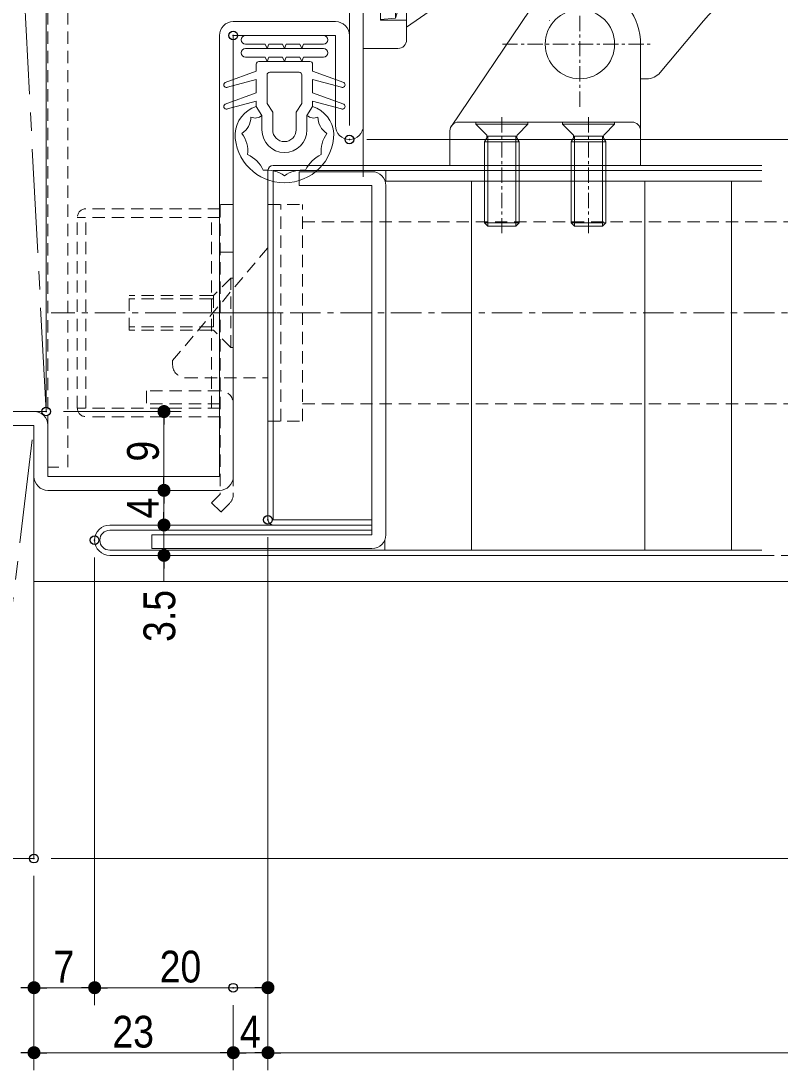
# Model space of a CAD drawing. Units: millimetres, scale not verified. Extents: x -606 to 606, y -304 to 304.
# Drawn here: x -318.3 to -230.7, y -147.5 to -26.4 of the extents above; entities that cross this region are included whole.
import ezdxf
from ezdxf.enums import TextEntityAlignment as Align

# ---------------------------------------------------------------- set-up
doc = ezdxf.new("R2010")
doc.units = ezdxf.units.MM
doc.header["$LTSCALE"] = 2
doc.header["$PDMODE"] = 32
doc.header["$PDSIZE"] = 1
for name, pattern in [('USER1', [2.91, 1.76, -0.4, 0.35, -0.4]), ('USER3', [1.11, 0.71, -0.4]), ('USER4', [9.172222, 5.997222, -1.058333, 1.058333, -1.058333])]:
    doc.linetypes.add(name, pattern=pattern)
for name, color, linetype, lineweight in [('0-0_3一般', 7, 'Continuous', 15), ('0-1_2寸法-1', 7, 'Continuous', 15), ('0-2_0', 7, 'Continuous', 25)]:
    doc.layers.add(name, color=color, linetype=linetype, lineweight=lineweight)
doc.layers.add('0-3_Defpoints', color=7, linetype='Continuous')
doc.styles.add('ＭＳ Ｐゴシック', font='')
doc.styles.get('ＭＳ Ｐゴシック').set_extended_font_data('MS PGothic')

# ---------------------------------------------------------------- blocks, each defined once
blk = doc.blocks.new('グループ-1')
at = {"layer": '0-0_3一般'}
for p, q in [((-196, -35.9), (-196, -52.5)), ((-192.6, -36.198), (-196, -35.9)), ((-192.6, -36.198), (-192.6, -52.203)), ((-223, -40.2), (-224, -41.2)), ((-223, -40.2), (-223, -48.2)), ((-223, -40.2), (-209.6, -40.2)), ((-209.6, -40.2), (-197, -40.2)), ((-197, -48.2), (-197, -40.2)), ((-196, -41.2), (-197, -40.2)), ((-224, -47.2), (-224, -41.2)), ((-224, -41.2), (-209.6, -41.2)), ((-209.6, -41.2), (-196, -41.2)), ((-223, -48.2), (-224, -47.2)), ((-224, -47.2), (-209.6, -47.2)), ((-223, -48.2), (-209.6, -48.2)), ((-209.6, -47.2), (-196, -47.2)), ((-209.6, -48.2), (-197, -48.2)), ((-197, -48.2), (-196, -47.2)), ((-192.6, -52.203), (-196, -52.5))]:
    blk.add_line(p, q, dxfattribs=at)
at = {"layer": '0-0_3一般', "linetype": 'USER1'}
blk.add_line((-186.18, -44.2), (-227.923, -44.2), dxfattribs=at)
at = {"layer": '0-0_3一般'}
blk.add_arc((-211.813, -44.2), 20.813, 337.38713, 22.61287, dxfattribs=at)
blk = doc.blocks.new('グループ-2')
at = {"layer": '0-0_3一般'}
for p, q in [((-200, -59.2), (-200, -29.2)), ((-200, -29.2), (-192, -29.2)), ((-171, -29.2), (-192, -29.2)), ((-190, -57.2), (-190, -31.2)), ((-175, -41.995), (-175, -31.224)), ((-167, -36.118), (-167, -33.2)), ((-200, -52.6), (-200, -35.8)), ((-196, -35.7), (-196, -52.7)), ((-196, -35.7), (-190.145, -35.7)), ((-168.706, -39.394), (-190, -54.305)), ((-196, -52.7), (-190.145, -52.7)), ((-200, -59.2), (-192, -59.2))]:
    blk.add_line(p, q, dxfattribs=at)
for centre, radius, start, end in [((-192, -31.2), 2, 0.00001, 90), ((-171, -33.2), 4, 0, 90), ((-171, -36.118), 4, 305, 0), ((-192, -57.2), 2, 270, 0)]:
    blk.add_arc(centre, radius, start, end, dxfattribs=at)
blk.add_blockref('グループ-1', (0, 0), dxfattribs=at)
blk = doc.blocks.new('グループ-7')
at = {"layer": '0-0_3一般', "linetype": 'USER1'}
blk.add_line((-148, -75.056), (-148, -102.232), dxfattribs=at)
at = {"layer": '0-0_3一般'}
for p, q in [((-154, -76.2), (-154, -76.7)), ((-142, -76.2), (-154, -76.2)), ((-154, -76.7), (-151.676, -79.024)), ((-142, -76.7), (-144.324, -79.024)), ((-151.453, -79.458), (-144.547, -79.458)), ((-151.242, -79.458), (-151.242, -95.8)), ((-144.758, -79.458), (-144.758, -95.8)), ((-151.549, -79.99), (-152, -80.771)), ((-152, -80.771), (-144, -80.771)), ((-152, -80.771), (-152, -95.8)), ((-144.451, -79.99), (-144, -80.771)), ((-144, -80.771), (-144, -95.8)), ((-152, -95.8), (-152, -99.442)), ((-151.242, -95.8), (-151.242, -100.2)), ((-144.758, -95.8), (-144.758, -100.2)), ((-144, -95.8), (-144, -99.442)), ((-144, -99.442), (-152, -99.442)), ((-151.242, -100.2), (-152, -99.442)), ((-144.758, -100.2), (-151.242, -100.2)), ((-144.758, -100.2), (-144, -99.442))]:
    blk.add_line(p, q, dxfattribs=at)
blk.add_lwpolyline([(-142, -76.2), (-142, -76.7), (-154, -76.7)], dxfattribs=at)
for centre, start, end in [((-152.242, -79.59), 330, 45), ((-143.758, -79.59), 135, 210)]:
    blk.add_arc(centre, 0.8, start, end, dxfattribs=at)
blk = doc.blocks.new('グループ-8')
at = {"layer": '0-0_3一般', "linetype": 'USER1'}
blk.add_line((-168, -75.056), (-168, -102.232), dxfattribs=at)
at = {"layer": '0-0_3一般'}
for p, q in [((-174, -76.2), (-174, -76.7)), ((-162, -76.2), (-174, -76.2)), ((-174, -76.7), (-171.676, -79.024)), ((-162, -76.7), (-164.324, -79.024)), ((-171.453, -79.458), (-164.547, -79.458)), ((-171.242, -79.458), (-171.242, -95.8)), ((-164.758, -79.458), (-164.758, -95.8)), ((-171.549, -79.99), (-172, -80.771)), ((-172, -80.771), (-164, -80.771)), ((-172, -80.771), (-172, -95.8)), ((-164.451, -79.99), (-164, -80.771)), ((-164, -80.771), (-164, -95.8)), ((-172, -95.8), (-172, -99.442)), ((-171.242, -95.8), (-171.242, -100.2)), ((-164.758, -95.8), (-164.758, -100.2)), ((-164, -95.8), (-164, -99.442)), ((-164, -99.442), (-172, -99.442)), ((-171.242, -100.2), (-172, -99.442)), ((-164.758, -100.2), (-171.242, -100.2)), ((-164.758, -100.2), (-164, -99.442))]:
    blk.add_line(p, q, dxfattribs=at)
blk.add_lwpolyline([(-162, -76.2), (-162, -76.7), (-174, -76.7)], dxfattribs=at)
for centre, start, end in [((-172.242, -79.59), 330, 45), ((-163.758, -79.59), 135, 210)]:
    blk.add_arc(centre, 0.8, start, end, dxfattribs=at)
blk = doc.blocks.new('グループ-9')
at = {"layer": '0-0_3一般'}
for p, q in [((-129.617, -26.836), (-158.068, -46.758)), ((60.57, -43.451), (64.113, -53.183)), ((-161.574, -50.323), (-179.678, -77.112)), ((-121.479, -52.811), (-131.514, -64.771)), ((64.474, -55.235), (64.474, -59.553)), ((-136, -86.2), (-136, -58.246)), ((-136, -66.2), (-134.578, -66.2)), ((-178, -76.2), (-138, -76.2)), ((-180, -86.2), (-180, -78.2)), ((-180, -86.2), (-172, -86.2)), ((-180, -86.2), (-136, -86.2)), ((-180, -86.2), (-172, -86.2)), ((-164, -86.2), (-136, -86.2))]:
    blk.add_line(p, q, dxfattribs=at)
at = {"layer": '0-0_3一般', "linetype": 'USER1'}
for p, q in [((-150, -72.636), (-150, -43.172)), ((-167.906, -58.2), (-133.137, -58.2))]:
    blk.add_line(p, q, dxfattribs=at)
at = {"layer": '0-0_3一般'}
blk.add_circle((-150, -58.2), 8, dxfattribs=at)
for centre, radius, start, end in [((-112.409, -51.411), 30, 87.59074, 125), ((-170, -1420.2), 1400, 80.77922, 87.59074), ((53.053, -46.187), 8, 20, 80.77922), ((-98.497, -72.095), 30, 86.96391, 140), ((-170, -1420.2), 1380, 80.24703, 86.96391), ((-150, -58.2), 14, 359.81322, 146.1349), ((-153, -58.2), 6.8, 126.03251, 126.05336), ((58.474, -55.235), 6, 0, 20), ((63.874, -59.553), 0.6, 260.24703, 0), ((-134.578, -62.2), 4, 270, 320), ((-178, -78.2), 2, 89.99997, 180), ((-138, -78.2), 2, 0, 90)]:
    blk.add_arc(centre, radius, start, end, dxfattribs=at)
for name in ['グループ-8', 'グループ-7']:
    blk.add_blockref(name, (0, 0), dxfattribs=at)
blk = doc.blocks.new('グループ-10')
at = {"layer": '0-0_3一般'}
for p, q in [((-209.2, -56.2), (-227.2, -56.2)), ((-227.2, -58.2), (-222.634, -58.2)), ((-222.2, -59.2), (-222.634, -58.2)), ((-222.2, -59.2), (-221.766, -58.2)), ((-221.766, -58.2), (-218.634, -58.2)), ((-218.2, -59.2), (-218.634, -58.2)), ((-218.2, -59.2), (-217.766, -58.2)), ((-217.766, -58.2), (-214.634, -58.2)), ((-214.2, -59.2), (-214.634, -58.2)), ((-214.2, -59.2), (-213.766, -58.2)), ((-213.766, -58.2), (-209.2, -58.2))]:
    blk.add_line(p, q, dxfattribs=at)
for centre, start, end in [((-227.2, -57.2), 90.00003, 270), ((-209.2, -57.2), 270.00003, 90)]:
    blk.add_arc(centre, 1, start, end, dxfattribs=at)
blk = doc.blocks.new('グループ-11')
at = {"layer": '0-0_3一般'}
for p, q in [((-209.2, -59.2), (-227.2, -59.2)), ((-227.2, -61.2), (-222.634, -61.2)), ((-222.2, -62.2), (-222.634, -61.2)), ((-222.2, -62.2), (-221.766, -61.2)), ((-221.766, -61.2), (-218.634, -61.2)), ((-218.2, -62.2), (-218.634, -61.2)), ((-218.2, -62.2), (-217.766, -61.2)), ((-217.766, -61.2), (-214.634, -61.2)), ((-214.2, -62.2), (-214.634, -61.2)), ((-214.2, -62.2), (-213.766, -61.2)), ((-213.766, -61.2), (-209.2, -61.2))]:
    blk.add_line(p, q, dxfattribs=at)
for centre, start, end in [((-227.2, -60.2), 90.00003, 270), ((-209.2, -60.2), 270.00003, 90)]:
    blk.add_arc(centre, 1, start, end, dxfattribs=at)
blk = doc.blocks.new('グループ-12')
at = {"layer": '0-0_3一般'}
for p, q in [((-224.7, -62.8), (-224.7, -64.416)), ((-224.1, -62.2), (-212.3, -62.2)), ((-211.7, -62.8), (-211.7, -64.416)), ((-231.901, -67.081), (-224.7, -64.416)), ((-222.2, -71.872), (-222.2, -65.3)), ((-214.8, -64.7), (-221.6, -64.7)), ((-214.2, -71.872), (-214.2, -65.3)), ((-204.499, -67.081), (-211.7, -64.416)), ((-231.371, -68.154), (-224.7, -66.362)), ((-224.7, -69.416), (-224.7, -66.362)), ((-211.7, -69.416), (-211.7, -66.362)), ((-205.03, -68.154), (-211.7, -66.362)), ((-231.901, -72.081), (-224.7, -69.416)), ((-204.499, -72.081), (-211.7, -69.416)), ((-231.371, -73.154), (-224.7, -71.362)), ((-224.7, -72.601), (-224.7, -71.362)), ((-224.7, -72.601), (-223.4, -74.643)), ((-220.9, -73.914), (-222.2, -71.872)), ((-215.5, -73.914), (-214.2, -71.872)), ((-211.7, -72.601), (-213, -74.643)), ((-211.7, -72.601), (-213, -74.643)), ((-211.7, -72.601), (-211.7, -71.362)), ((-205.03, -73.154), (-211.7, -71.362)), ((-223.4, -78), (-223.4, -74.643)), ((-220.9, -78), (-220.9, -73.914)), ((-215.5, -78), (-215.5, -73.914)), ((-213, -74.643), (-213, -78))]:
    blk.add_line(p, q, dxfattribs=at)
for centre, radius, start, end in [((-224.1, -62.8), 0.6, 90, 180), ((-212.3, -62.8), 0.6, 0, 90), ((-221.6, -65.3), 0.6, 90, 180), ((-214.8, -65.3), 0.6, 0, 90), ((-231.6, -67.6), 0.6, 120.0778, 284.44284), ((-204.8, -67.6), 0.6, 255.55719, 59.92223), ((-231.6, -72.6), 0.6, 120.0778, 284.44284), ((-222.617, -79.283), 7, 107.31425, 176.03964), ((-213.783, -79.283), 7, 3.96039, 72.68578), ((-204.8, -72.6), 0.6, 255.55719, 59.92223), ((-230.417, -75.029), 4.479, 302.66138, 0.04332), ((-224.947, -72.994), 2.26, 243.98502, 313.18034), ((-211.453, -72.994), 2.26, 226.81969, 296.01501), ((-205.983, -75.029), 4.479, 179.95671, 237.33865), ((-218.2, -78.8), 11.4, 180, 0), ((-233.785, -82.976), 7.135, 354.1759, 35.82413), ((-218.2, -78), 5.2, 180, 0), ((-218.2, -78), 2.7, 180, 0), ((-202.615, -82.976), 7.135, 144.1759, 185.82413), ((-229.609, -90.209), 7.135, 24.1759, 65.82413), ((-206.791, -90.209), 7.135, 114.1759, 155.82413), ((-222.376, -94.385), 7.135, 54.1759, 95.82413), ((-214.024, -94.385), 7.135, 84.1759, 125.82413)]:
    blk.add_arc(centre, radius, start, end, dxfattribs=at)
blk = doc.blocks.new('_Dot')
at = {"layer": '0-2_0'}
blk.add_line((-1, 0), (-2, 0), dxfattribs=at)
for points in [[(0, 0), (-1, 0), (-0.992, 0.125)], [(0, 0), (-0.992, -0.125), (-1, 0)], [(0, 0), (-0.992, 0.125), (-0.969, 0.249)], [(0, 0), (-0.969, -0.249), (-0.992, -0.125)], [(0, 0), (-0.969, 0.249), (-0.93, 0.368)], [(0, 0), (-0.93, -0.368), (-0.969, -0.249)], [(0, 0), (-0.93, 0.368), (-0.876, 0.482)], [(0, 0), (-0.876, -0.482), (-0.93, -0.368)], [(0, 0), (-0.876, 0.482), (-0.809, 0.588)], [(0, 0), (-0.809, -0.588), (-0.876, -0.482)], [(0, 0), (-0.809, 0.588), (-0.729, 0.685)], [(0, 0), (-0.729, -0.685), (-0.809, -0.588)], [(0, 0), (-0.729, 0.685), (-0.637, 0.771)], [(0, 0), (-0.637, -0.771), (-0.729, -0.685)], [(0, 0), (-0.637, 0.771), (-0.536, 0.844)], [(0, 0), (-0.536, -0.844), (-0.637, -0.771)], [(0, 0), (-0.536, 0.844), (-0.426, 0.905)], [(0, 0), (-0.426, -0.905), (-0.536, -0.844)], [(0, 0), (-0.426, 0.905), (-0.309, 0.951)], [(0, 0), (-0.309, -0.951), (-0.426, -0.905)], [(0, 0), (-0.309, 0.951), (-0.187, 0.982)], [(0, 0), (-0.187, -0.982), (-0.309, -0.951)], [(0, 0), (-0.187, 0.982), (-0.063, 0.998)], [(0, 0), (-0.063, -0.998), (-0.187, -0.982)], [(0, 0), (-0.063, 0.998), (0.063, 0.998)], [(0, 0), (0.063, -0.998), (-0.063, -0.998)], [(0, 0), (0.063, 0.998), (0.187, 0.982)], [(0, 0), (0.187, 0.982), (0.309, 0.951)], [(0, 0), (0.309, 0.951), (0.426, 0.905)], [(0, 0), (0.426, 0.905), (0.536, 0.844)], [(0, 0), (0.536, 0.844), (0.637, 0.771)], [(0, 0), (0.637, 0.771), (0.729, 0.685)], [(0, 0), (0.729, 0.685), (0.809, 0.588)], [(0, 0), (0.809, 0.588), (0.876, 0.482)], [(0, 0), (0.876, 0.482), (0.93, 0.368)], [(0, 0), (0.93, 0.368), (0.969, 0.249)], [(0, 0), (0.969, 0.249), (0.992, 0.125)], [(0, 0), (0.992, 0.125), (1, 0)], [(0, 0), (0.187, -0.982), (0.063, -0.998)], [(0, 0), (0.309, -0.951), (0.187, -0.982)], [(0, 0), (0.426, -0.905), (0.309, -0.951)], [(0, 0), (0.536, -0.844), (0.426, -0.905)], [(0, 0), (0.637, -0.771), (0.536, -0.844)], [(0, 0), (0.729, -0.685), (0.637, -0.771)], [(0, 0), (0.809, -0.588), (0.729, -0.685)], [(0, 0), (0.876, -0.482), (0.809, -0.588)], [(0, 0), (0.93, -0.368), (0.876, -0.482)], [(0, 0), (0.969, -0.249), (0.93, -0.368)], [(0, 0), (0.992, -0.125), (0.969, -0.249)], [(0, 0), (1, 0), (0.992, -0.125)]]:
    blk.add_solid(points, dxfattribs=at)

msp = doc.modelspace()

# ---------------------------------------------------------------- linework, layer by layer
at = {"layer": '0-0_3一般', "linetype": 'USER4'}
for p, q in [((-315.35, -71.5), (-321.35, 42.5)), ((-322.75, -123.1), (-316.75, -73.1))]:
    msp.add_line(p, q, dxfattribs=at)
at = {"layer": '0-0_3一般'}
for p, q in [((-315.35, -71.5), (-315.35, 42.5)), ((-280.35, -38.5), (-280.35, -9.7)), ((-278.75, -9.7), (-278.75, -38.5)), ((-293.75, -26.5), (-281.95, -26.5)), ((-295.35, -28.1), (-295.35, -79)), ((-281.95, -28.1), (-293.75, -28.1)), ((-293.75, -28.1), (-293.75, -79)), ((-281.95, -28.1), (-281.95, -38.5)), ((-278.75, -38.5), (-278.75, -44.417)), ((-232.75, -43.1), (-289.15, -43.1)), ((-289.75, -43.7), (-289.75, -84)), ((-289.15, -84), (-289.15, -43.7)), ((-289.15, -43.7), (-232.75, -43.7)), ((-286.15, -45.418), (-286.15, -43.818)), ((-277.75, -43.818), (-286.15, -43.818)), ((-276.15, -44.9), (-276.15, -43.7)), ((-277.75, -45.418), (-286.15, -45.418)), ((-277.75, -85.718), (-277.75, -45.418)), ((-276.15, -44.9), (-232.75, -44.9)), ((-276.15, -45.418), (-276.15, -85.718)), ((-266.25, -44.9), (-266.25, -87.5)), ((-246.25, -44.9), (-246.25, -87.5)), ((-236.25, -44.9), (-236.25, -87.5)), ((-315.35, -71.5), (-456.034, -71.5)), ((-316.75, -71.5), (-346.75, -71.5)), ((-346.75, -73.1), (-316.75, -73.1)), ((-316.75, -123.1), (-316.75, -73.1)), ((-315.15, -79), (-315.15, -73.074)), ((-295.35, -79), (-315.15, -79)), ((-295.35, -80.6), (-315.15, -80.6)), ((-308, -84.6), (-277.75, -84.6)), ((-289.15, -84), (-277.75, -84)), ((-277.75, -85.2), (-277.75, -84)), ((-308, -85.2), (-277.75, -85.2)), ((-277.75, -85.718), (-303.15, -85.718)), ((-303.15, -87.318), (-303.15, -85.718)), ((-276.26, -86.3), (-276.26, -87.5)), ((-308, -87.5), (-232.75, -87.5)), ((-308, -88.1), (-232.75, -88.1)), ((-277.75, -87.318), (-303.15, -87.318)), ((-46.75, -91.1), (-316.75, -91.1)), ((-316.75, -123.1), (-322.75, -123.1))]:
    msp.add_line(p, q, dxfattribs=at)
at = {"layer": '0-0_3一般', "linetype": 'USER3'}
for p, q in [((-315.15, -77.904), (-315.15, -12)), ((-312.85, -77.904), (-312.85, -12)), ((-295.25, -48.1), (-310.75, -48.1)), ((-293.75, -47.6), (-295.25, -47.6)), ((-295.25, -47.6), (-295.25, -81.039)), ((-293.75, -47.6), (-293.75, -81.039)), ((-289.75, -72.6), (-289.75, -47.6)), ((-289.75, -47.6), (-285.75, -47.6)), ((-288.25, -72.6), (-288.25, -47.6)), ((-285.75, -72.6), (-285.75, -47.6)), ((-311.75, -71.1), (-311.75, -49.1)), ((-295.25, -49.1), (-311.75, -49.1)), ((-310.75, -71.1), (-310.75, -49.1)), ((-296.25, -71.1), (-296.25, -49.1)), ((-285.75, -49.6), (-202.75, -49.6)), ((-300.75, -65.6), (-289.75, -52.6)), ((-293.75, -53.1), (-295.25, -53.1)), ((-294.05, -56.1), (-296.05, -58.1)), ((-294.05, -64.1), (-294.05, -56.1)), ((-293.75, -56.1), (-294.05, -56.1)), ((-293.75, -64.1), (-293.75, -56.1)), ((-305.75, -62.1), (-305.75, -58.1)), ((-296.25, -58.1), (-305.75, -58.1)), ((-296.05, -58.1), (-296.25, -58.1)), ((-296.05, -58.1), (-296.05, -62.1)), ((-296.25, -58.48), (-305.75, -58.48)), ((-296.05, -58.48), (-296.25, -58.48)), ((-296.25, -61.72), (-305.75, -61.72)), ((-296.05, -61.72), (-296.25, -61.72)), ((-296.25, -62.1), (-305.75, -62.1)), ((-296.05, -62.1), (-296.25, -62.1)), ((-294.05, -64.1), (-296.05, -62.1)), ((-293.75, -64.1), (-294.05, -64.1)), ((-300.75, -66.1), (-300.75, -65.6)), ((-299.25, -67.6), (-289.75, -67.6)), ((-303.75, -69.1), (-303.75, -70.6)), ((-295.25, -69.1), (-303.75, -69.1)), ((-295.25, -71.1), (-311.75, -71.1)), ((-295.25, -70.6), (-303.75, -70.6)), ((-285.75, -70.6), (-202.75, -70.6)), ((-295.25, -72.1), (-310.75, -72.1)), ((-289.75, -72.6), (-285.75, -72.6)), ((-315.15, -77.904), (-313.866, -77.904)), ((-296.25, -82.039), (-295.25, -81.039)), ((-232.75, -88.1), (-228.75, -88.1))]:
    msp.add_line(p, q, dxfattribs=at)
at = {"layer": '0-0_3一般', "linetype": 'USER1'}
for p, q in [((-288.75, -60.1), (-314.75, -60.1)), ((-298.838, -60.1), (-195.249, -60.1))]:
    msp.add_line(p, q, dxfattribs=at)
at = {"layer": '0-0_3一般', "linetype": 'USER3'}
msp.add_lwpolyline([(-296.25, -82.039), (-295.19, -83.1), (-294.19, -82.1)], dxfattribs=at)
at = {"layer": '0-0_3一般'}
for centre, radius, start, end in [((-293.75, -28.1), 1.6, 90, 180), ((-281.95, -28.1), 1.6, 0, 90), ((-280.35, -38.5), 1.6, 180, 0), ((-289.15, -43.7), 0.6, 90, 180), ((-277.75, -45.418), 1.6, 0, 90), ((-316.75, -73.1), 1.6, 0.94764, 90), ((-315.15, -79), 1.6, 180, 270), ((-295.35, -79), 1.6, 270, 0), ((-308, -86.35), 1.75, 90, 270), ((-289.15, -84), 0.6, 180, 270), ((-308, -86.35), 1.15, 90, 270), ((-277.75, -85.718), 1.6, 270, 0)]:
    msp.add_arc(centre, radius, start, end, dxfattribs=at)
at = {"layer": '0-0_3一般', "linetype": 'USER3'}
for centre, radius, start, end in [((-310.75, -49.1), 1, 90, 180), ((-299.25, -66.1), 1.5, 180, 270), ((-295.25, -70.6), 1.5, 0, 90), ((-310.75, -71.1), 1, 180, 270), ((-295.25, -81.039), 1.5, 315, 0)]:
    msp.add_arc(centre, radius, start, end, dxfattribs=at)
at = {"layer": '0-1_2寸法-1'}
for p, q in [((-278.359, -40.1), (-179.13, -40.1)), ((-313.35, -71.5), (-299.75, -71.5)), ((-301.75, -79.099), (-301.75, -73.001)), ((-301.75, -83.099), (-301.75, -81.599)), ((-301.75, -83.099), (-301.75, -82.101)), ((-301.75, -88.1), (-301.75, -84.6)), ((-289.75, -86), (-289.75, -140)), ((-309.75, -88.35), (-309.75, -140)), ((-309.75, -88.35), (-309.75, -140)), ((-301.75, -89.601), (-301.75, -91.101)), ((-314.75, -123.1), (-213.71, -123.1)), ((-316.75, -125.1), (-316.75, -140)), ((-316.75, -125.1), (-316.75, -140)), ((-311.251, -138), (-315.249, -138)), ((-308.249, -138), (-291.251, -138)), ((-316.75, -140), (-316.75, -147.5)), ((-316.75, -140), (-316.75, -147.5)), ((-293.75, -140), (-293.75, -147.5)), ((-293.75, -140), (-293.75, -147.5)), ((-289.75, -140), (-289.75, -147.5)), ((-289.75, -140), (-289.75, -147.5)), ((-315.249, -145.5), (-295.251, -145.5)), ((-292.249, -145.5), (-291.251, -145.5)), ((-69.251, -145.5), (-288.249, -145.5))]:
    msp.add_line(p, q, dxfattribs=at)
at = {"layer": '0-3_Defpoints'}
for p in [(-293.75, -28.1), (-280.359, -40.1), (-315.35, -71.5), (-301.75, -71.5), (-301.75, -80.6), (-289.75, -84), (-301.75, -84.6), (-309.75, -86.35), (-309.75, -86.35), (-301.75, -88.1), (-316.75, -123.1), (-316.75, -123.1), (-316.75, -138), (-316.75, -138), (-293.75, -138), (-289.75, -138), (-316.75, -145.5), (-293.75, -145.5), (-289.75, -145.5)]:
    msp.add_point(p, dxfattribs=at)

# ---------------------------------------------------------------- block references
at = {"layer": '0-0_3一般', "xscale": 0.5, "yscale": 0.5}
for name in ['グループ-9', 'グループ-2', 'グループ-10', 'グループ-11', 'グループ-12']:
    msp.add_blockref(name, (-178.75, 0), dxfattribs=at)
at = {"layer": '0-1_2寸法-1', "xscale": 0.7503418, "yscale": 0.7503418}
for p, rotation in [((-301.75, -71.5), 90), ((-301.75, -80.6), 270), ((-301.75, -80.6), 90), ((-301.75, -84.6), 270), ((-301.75, -84.6), 270), ((-301.75, -88.1), 90), ((-316.75, -138), 180), ((-309.75, -138), 180), ((-316.75, -145.5), 180), ((-293.75, -145.5), 180), ((-289.75, -145.5), 180)]:
    msp.add_blockref('_Dot', p, dxfattribs=dict(at, rotation=rotation))
for p in [(-316.75, -138), (-309.75, -138), (-289.75, -138), (-316.75, -145.5), (-293.75, -145.5), (-289.75, -145.5)]:
    msp.add_blockref('_Dot', p, dxfattribs=at)

# ---------------------------------------------------------------- texts
at = {"layer": '0-1_2寸法-1', "style": 'ＭＳ Ｐゴシック', "width": 0.9}
for s, p in [('9', (-301.244, -77.28)), ('4', (-301.244, -83.84)), ('3.5', (-299.353, -98.092))]:
    msp.add_text(s, height=3.666, rotation=90, dxfattribs=at).set_placement(p, align=Align.BOTTOM_LEFT)
for s, p in [('7', (-314.49, -138.506)), ('20', (-302.248, -138.496)), ('23', (-307.709, -146.006)), ('4', (-292.99, -146.006))]:
    msp.add_text(s, height=3.666, dxfattribs=at).set_placement(p, align=Align.BOTTOM_LEFT)

doc.saveas('drawing.dxf')
